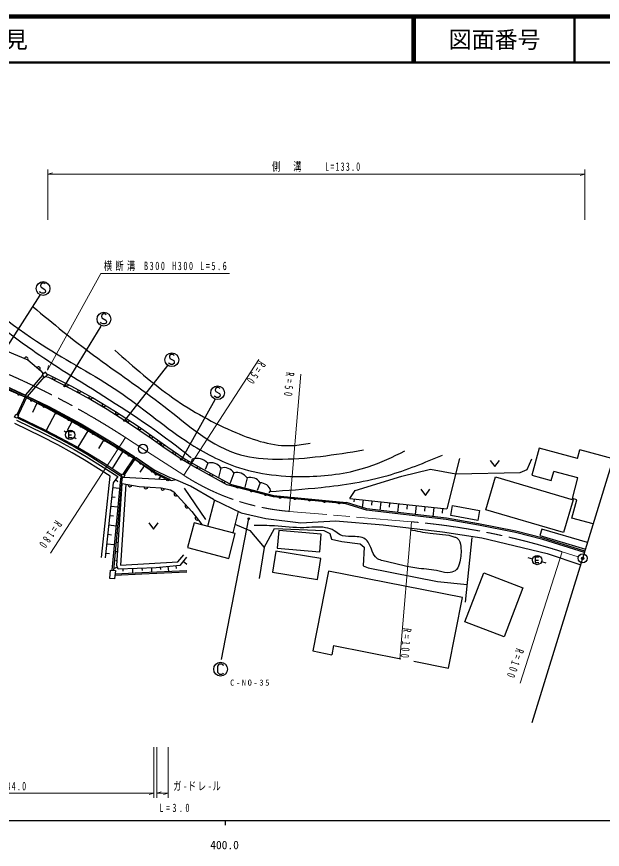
# Model space of a CAD drawing. Units: millimetres, scale not verified. Extents: x 40000 to 680000, y 20000 to 380000.
# Drawn here: x 422599 to 550060, y 198715 to 380000 of the extents above; entities that cross this region are included whole.
import ezdxf
from ezdxf.enums import TextEntityAlignment as Align

# ---------------------------------------------------------------- set-up
doc = ezdxf.new("R2010")
doc.units = ezdxf.units.MM
doc.header["$LTSCALE"] = 1000
doc.header["$PDMODE"] = 32
doc.header["$PDSIZE"] = 500
doc.linetypes.add('CHAIN', pattern=[18.5, 12, -1.5, 3.5, -1.5])
for name, color, linetype, lineweight in [('M-BGD', 7, 'Continuous', 25), ('M-BMK', 2, 'CHAIN', 13), ('M-BMK-SRVR', 3, 'Continuous', 25), ('M-STR-HTXT', 7, 'Continuous', 13), ('M-STR-STRC', 7, 'Continuous', 25), ('M-TTL', 2, 'Continuous', 140), ('M-TTL-BAND', 7, 'Continuous', 25), ('M-TTL-LINE', 7, 'Continuous', 50)]:
    doc.layers.add(name, color=color, linetype=linetype, lineweight=lineweight)
doc.layers.add('M-OTRS', color=6, linetype='Continuous')
doc.layers.add('M-TTL-TXT', color=7, linetype='Continuous')
doc.styles.add('ＭＳ ゴシック', font='')
doc.styles.get('ＭＳ ゴシック').set_extended_font_data('MS Gothic')

msp = doc.modelspace()

# ---------------------------------------------------------------- linework, layer by layer
at = {"layer": 'M-BGD'}
for p, q in [((428199, 301915), (424534, 297658)), ((428526, 301528), (424912, 297331)), ((424443, 297136), (420360, 298910)), ((424610, 297488), (422641, 293343)), ((424881, 297359), (422912, 293214)), ((424899, 297398), (429580, 295106)), ((429320, 294665), (424709, 296996)), ((427014, 295831), (426014, 293851)), ((431084, 293717), (429032, 289901)), ((436377, 290871), (429320, 294665)), ((429580, 295106), (436627, 291319)), ((422557, 292136), (428383, 289307)), ((434613, 291820), (433600, 289936)), ((443224, 286784), (436377, 290871)), ((436627, 291319), (443546, 287237)), ((428383, 289307), (431904, 287474)), ((433396, 289480), (432968, 289739)), ((433852, 288963), (434532, 288963)), ((435106, 288444), (435533, 288184)), ((438089, 289849), (435936, 286244)), ((451894, 288248), (454917, 286082)), ((431904, 287474), (435095, 285750)), ((441512, 287806), (440432, 285996)), ((448069, 283773), (443224, 286784)), ((443546, 287237), (448332, 284167)), ((435095, 285750), (437719, 284224)), ((445647, 285278), (443379, 281629)), ((454917, 286082), (458533, 283665)), ((544681, 283842), (545174, 285696)), ((552451, 283760), (545174, 285696)), ((437719, 284224), (441397, 281898)), ((445801, 280378), (448335, 284171)), ((446064, 280233), (448585, 284005)), ((452396, 280793), (448332, 283610)), ((452713, 281078), (448529, 283921)), ((448585, 284005), (452769, 281161)), ((458533, 283665), (461887, 281682)), ((460812, 283672), (460579, 282880)), ((518961, 283798), (516245, 272854)), ((441397, 281898), (444613, 279870)), ((450364, 282201), (449427, 280850)), ((452170, 281117), (452418, 280948)), ((455712, 279772), (452769, 281161)), ((461887, 281682), (468443, 278100)), ((464185, 282780), (463632, 281419)), ((467037, 281715), (466555, 279701)), ((444613, 279870), (443613, 278536)), ((444113, 279203), (444608, 278831)), ((455374, 279135), (445881, 279636)), ((455374, 279135), (452396, 280793)), ((453071, 280649), (452803, 280782)), ((455583, 279404), (453071, 280649)), ((453885, 279964), (453479, 279235)), ((455852, 279271), (455583, 279404)), ((457254, 279140), (455712, 279772)), ((469889, 280649), (469006, 278283)), ((472741, 279584), (472273, 277553)), ((538949, 279021), (539472, 280987)), ((544742, 279584), (539472, 280987)), ((543541, 275073), (544742, 279584)), ((443613, 278536), (441875, 262197)), ((443504, 277515), (445001, 277356)), ((444414, 260499), (445571, 278382)), ((445507, 277388), (445407, 277395)), ((456310, 278921), (455374, 279135)), ((457254, 279140), (456310, 278921)), ((460409, 277755), (457254, 279140)), ((465416, 274881), (460409, 277755)), ((475593, 278518), (474938, 276823)), ((459039, 277361), (463677, 270523)), ((477875, 276832), (477474, 276308)), ((443287, 275472), (444049, 275391)), ((445378, 275401), (445122, 275418)), ((465637, 274774), (464164, 269033)), ((495110, 275080), (516245, 272854)), ((496070, 274979), (496005, 274362)), ((497992, 274776), (497820, 273142)), ((499913, 274574), (499815, 273647)), ((501835, 274372), (501637, 272495)), ((503756, 274169), (503656, 273219)), ((505677, 273967), (505475, 272043)), ((507599, 273764), (507496, 272791)), ((543420, 270797), (544491, 274820)), ((544491, 274820), (543541, 275073)), ((443070, 273430), (444621, 273265)), ((445250, 273414), (445094, 273424)), ((470819, 272272), (469628, 267627)), ((509520, 273562), (509313, 271592)), ((511441, 273360), (511336, 272363)), ((513363, 273157), (513150, 271141)), ((515284, 272955), (515177, 271935)), ((442853, 271388), (443642, 271304)), ((445121, 271427), (444754, 271451)), ((548087, 269555), (543420, 270797)), ((442636, 269345), (444241, 269174)), ((444993, 269441), (444781, 269454)), ((442418, 267303), (443235, 267216)), ((444864, 267454), (444385, 267485)), ((520298, 252532), (521761, 266575)), ((442201, 265260), (443861, 265084)), ((444735, 265467), (444468, 265484)), ((441984, 263218), (442827, 263128)), ((444607, 263480), (444017, 263518)), ((444478, 261493), (444155, 261514)), ((459593, 262342), (458081, 260528)), ((458837, 261435), (459621, 260782)), ((534902, 261916), (533928, 262144)), ((535475, 261688), (536155, 261688)), ((536834, 261404), (537793, 261120)), ((444546, 260123), (443673, 259818)), ((444677, 259746), (444414, 260499)), ((452979, 260036), (444677, 259746)), ((445715, 259782), (445733, 259274)), ((447790, 259855), (447825, 258873)), ((449866, 259927), (449882, 259454)), ((451941, 260000), (451973, 259081)), ((458081, 260528), (452979, 260036)), ((453829, 260118), (453875, 259646)), ((455530, 260282), (455629, 259258)), ((457231, 260446), (457284, 259893)), ((491557, 243104), (491161, 241090)), ((491557, 243104), (506220, 240216)), ((487051, 241900), (491161, 241090))]:
    msp.add_line(p, q, dxfattribs=at)
for points in [[(376305, 318683), (383536, 317157), (390604, 315563), (401066, 312986), (406431, 313083), (425039, 305315), (427857, 302909), (428358, 302237)], [(376600, 312368), (384455, 310850), (390139, 309480), (395654, 308061), (397878, 307356), (405478, 304914), (412955, 302164), (420354, 299100), (424776, 297107), (429471, 294769), (436499, 290977), (443392, 286932), (446796, 284775), (452170, 281117)], [(424631, 297531), (420546, 299400), (412378, 302813)], [(424588, 297441), (420506, 299308), (412343, 302719)], [(428877, 301635), (429554, 301499), (434167, 299104), (438713, 296650), (442264, 294571), (446963, 291595), (451894, 288248)], [(469037, 278254), (463300, 281364), (458967, 283834), (455485, 286182), (449065, 290744), (444145, 293969), (439079, 297022), (434614, 299467), (429374, 302093)], [(448276, 284084), (443493, 287152), (436577, 291232), (429535, 295017), (424857, 297307)], [(422757, 292640), (428557, 289810), (432062, 287992), (435309, 286265), (437917, 284731)], [(422888, 292910), (428695, 290076), (432203, 288257), (435455, 286527), (438072, 284988)], [(441080, 262281), (442961, 279966), (440969, 281222), (437304, 283540), (434704, 285052), (431535, 286764), (428023, 288592), (422213, 291414)], [(434652, 289603), (433852, 289603), (433852, 288403), (434652, 288403)], [(437917, 284731), (441590, 282432), (445358, 279987)], [(438072, 284988), (441753, 282684), (445521, 280239)], [(544681, 283842), (536277, 286078), (534700, 280152), (538949, 279021)], [(518142, 280501), (532153, 280742), (533720, 281407), (534717, 283735)], [(525643, 283393), (526643, 282033), (527643, 283393)], [(495110, 275080), (496249, 276838), (506412, 279927), (512680, 281449), (518142, 280501)], [(445412, 279902), (445189, 279378), (443339, 259467)], [(445688, 279784), (445483, 279303), (443638, 259439)], [(452418, 280948), (452484, 280903), (452520, 280866), (452552, 280808), (452569, 280760), (452571, 280710), (452562, 280644), (452542, 280597), (452525, 280572)], [(452423, 280691), (452441, 280727), (452485, 280772), (452534, 280803), (452601, 280826), (452659, 280831), (452731, 280817), (452803, 280782)], [(455852, 279271), (455923, 279236), (455964, 279205), (456004, 279151), (456027, 279106), (456036, 279057), (456036, 278990), (456023, 278941), (456010, 278914)], [(446363, 278232), (445223, 260610), (445233, 260580), (457688, 261307), (458978, 262854)], [(445571, 278382), (449278, 277682), (454021, 277403), (456099, 277007), (456834, 276515), (460752, 272258), (462900, 269424)], [(494319, 273957), (478477, 275461), (468443, 278100)], [(469037, 278254), (478530, 275757), (494347, 274255)], [(510542, 277119), (511542, 275759), (512542, 277119)], [(465416, 274881), (471442, 271971), (476814, 270741), (484424, 269792), (491978, 270242), (502386, 269350), (515256, 267842), (523859, 266502), (538073, 263149), (545353, 260659)], [(546174, 263330), (537099, 266149), (531133, 267706), (523091, 269294), (516099, 270492), (498733, 272534), (494255, 273970)], [(546262, 263616), (537182, 266437), (531200, 267999), (523145, 269589), (516142, 270789), (498797, 272828), (494347, 274255)], [(451375, 269791), (452375, 268431), (453375, 269791)], [(470106, 269495), (473320, 268098), (476465, 264396), (475349, 257689)], [(476465, 264396), (478700, 268589), (489459, 268103), (490786, 267474), (491136, 266217), (493372, 265728), (497354, 265241), (498193, 264472), (497984, 260420), (499102, 260001), (514219, 257001), (520646, 256374)], [(546846, 265518), (536880, 268451), (536459, 267019), (546408, 264091)], [(536275, 262328), (535475, 262328), (535475, 261128), (536275, 261128)], [(444019, 258676), (449823, 258976), (459644, 259452)], [(519628, 253526), (490472, 259269), (487051, 241900)], [(443991, 258374), (449838, 258677), (459659, 259153)], [(509029, 239663), (516603, 238171), (519628, 253526)]]:
    msp.add_lwpolyline(points, dxfattribs=at)
for points in [[(428617, 301422), (429341, 302034), (428857, 302607), (428133, 301994)], [(422711, 292552), (422158, 292819), (422455, 293433), (423008, 293166)], [(445881, 279636), (445331, 279938), (445626, 280474), (446176, 280172)], [(541623, 267663), (524679, 272631), (526782, 279806), (543727, 274838)], [(522934, 270310), (517073, 271421), (517484, 273588), (523345, 272478)], [(461202, 269831), (459782, 264402), (468745, 262057), (470165, 267487)], [(488884, 267334), (479628, 268125), (479301, 264296), (488556, 263505)], [(488819, 262045), (479034, 263629), (478290, 259029), (488074, 257445)], [(443920, 257616), (442842, 257717), (443008, 259498), (444087, 259397)], [(520158, 248237), (524254, 258948), (532793, 255683), (528697, 244972)]]:
    msp.add_lwpolyline(points, close=True, dxfattribs=at)
for centre, radius in [((423044, 297723), 150), ((423044, 297723), 90), ((423044, 297723), 30), ((425803, 296428), 150), ((425803, 296428), 90), ((425803, 296428), 30), ((428536, 295067), 150), ((428536, 295067), 90), ((428536, 295067), 30), ((431233, 293648), 150), ((431233, 293648), 90), ((431233, 293648), 30), ((433920, 292198), 150), ((433920, 292198), 90), ((433920, 292198), 30), ((436599, 290744), 150), ((436599, 290744), 90), ((436599, 290744), 30), ((434252, 288963), 1000), ((439232, 289199), 150), ((439232, 289199), 90), ((439232, 289199), 30), ((441865, 287654), 150), ((441865, 287654), 90), ((441865, 287654), 30), ((444470, 286071), 150), ((444470, 286071), 90), ((444470, 286071), 30), ((447038, 284429), 150), ((447038, 284429), 90), ((447038, 284429), 30), ((449562, 282711), 150), ((449562, 282711), 90), ((449562, 282711), 30), ((452085, 280993), 150), ((452085, 280993), 90), ((452085, 280993), 30), ((452960, 280425), 250), ((452960, 280425), 150), ((452960, 280425), 50), ((455472, 279180), 250), ((455472, 279180), 150), ((455472, 279180), 50), ((535875, 261688), 1000)]:
    msp.add_circle(centre, radius, dxfattribs=at)
for centre, radius, start, end in [((424670, 305469), 400, 337.34133, 157.34133), ((427322, 303365), 400, 319.50647, 139.50647), ((430755, 301401), 400, 153.38355, 333.38355), ((433517, 300017), 400, 153.38355, 333.38355), ((436247, 298573), 400, 151.28669, 331.28669), ((438728, 297214), 400, 151.28669, 331.28669), ((441605, 295499), 400, 148.92764, 328.92764), ((444480, 293749), 400, 146.7585, 326.7585), ((446832, 292208), 400, 146.7585, 326.7585), ((449407, 290501), 400, 144.60118, 324.60118), ((451925, 288712), 400, 144.60118, 324.60118), ((453406, 287165), 400, 324.38944, 144.38944), ((454443, 286922), 400, 144.60118, 324.60118), ((456987, 285169), 400, 146.01036, 326.01036), ((459576, 283487), 400, 150.3092, 330.3092), ((460210, 282674), 400, 329.40361, 149.40361), ((461784, 280526), 3293, 43.20178, 107.177), ((464887, 280311), 2568, 33.15045, 105.87842), ((462259, 281957), 400, 150.3092, 330.3092), ((467739, 279245), 2568, 33.15045, 105.87842), ((464963, 280462), 400, 151.54059, 331.54059), ((467679, 278990), 400, 151.54059, 331.54059), ((470592, 278180), 2568, 33.15045, 105.87842), ((473444, 277114), 2568, 33.15045, 105.87842), ((447279, 278059), 400, 169.31061, 349.31061), ((450719, 277597), 400, 176.63805, 356.63805), ((454414, 277328), 400, 169.19294, 349.19294), ((470590, 277846), 400, 165.26345, 345.26345), ((475611, 276154), 2364, 16.6767, 90.4165), ((457273, 276038), 400, 132.62844, 312.62844), ((473698, 277028), 400, 165.26345, 345.26345), ((476805, 276211), 400, 165.26345, 345.26345), ((479953, 275622), 400, 174.57554, 354.57554), ((459628, 273480), 400, 132.62844, 312.62844), ((483152, 275318), 400, 174.57554, 354.57554), ((486350, 275015), 400, 174.57554, 354.57554), ((489549, 274711), 400, 174.57554, 354.57554), ((492748, 274407), 400, 174.57554, 354.57554), ((461850, 270810), 400, 127.15777, 307.15777)]:
    msp.add_arc(centre, radius, start, end, dxfattribs=at)
for points, knots in [([(400786, 325417), (403154, 323925), (405521, 322432), (407831, 320856), (414077, 316593), (419900, 311716), (426086, 307371), (430309, 304404), (434701, 301686), (439083, 298942), (445747, 294771), (452388, 290543), (458530, 285655), (459228, 285099), (459921, 284534), (460613, 283970)], [0, 0, 0, 0, 1, 1, 1, 2, 2, 2, 3, 3, 3, 4, 4, 4, 5, 5, 5, 5]), ([(408855, 323324), (415104, 318122), (421352, 312919), (428169, 308533), (433646, 305008), (439490, 302011), (444858, 298358), (449764, 295019), (454273, 291133), (459238, 287762), (462660, 285486), (466280, 283474), (470154, 282098), (475268, 280299), (480816, 279733), (486316, 279899), (490691, 280031), (495036, 280626), (499119, 282002), (501855, 282923), (504474, 284195), (507094, 285467)], [0, 0, 0, 0, 1, 1, 1, 2, 2, 2, 3, 3, 3, 4, 4, 4, 5, 5, 5, 6, 6, 6, 7, 7, 7, 7]), ([(426173, 316823), (430499, 313239), (434825, 309656), (439294, 306332), (444330, 302586), (449548, 299170), (454619, 295212), (459913, 291080), (465047, 286357), (471308, 284617), (473851, 283910), (476581, 283696), (479284, 283675), (485642, 283626), (491855, 284650), (498068, 285674)], [0, 0, 0, 0, 1, 1, 1, 2, 2, 2, 3, 3, 3, 4, 4, 4, 5, 5, 5, 5]), ([(443972, 307379), (448092, 303737), (452212, 300094), (456669, 296972), (460897, 294010), (465429, 291515), (470306, 289453), (474255, 287783), (478431, 286398), (482597, 286636), (483897, 286710), (485195, 286942), (486493, 287174)], [0, 0, 0, 0, 1, 1, 1, 2, 2, 2, 3, 3, 3, 4, 4, 4, 4]), ([(477689, 276609), (481414, 276868), (485139, 277127), (488865, 277515), (493779, 278026), (498694, 278762), (503420, 280126), (507475, 281297), (511391, 282930), (515307, 284563)], [0, 0, 0, 0, 1, 1, 1, 2, 2, 2, 3, 3, 3, 3]), ([(508208, 268361), (509665, 268033), (511121, 267706), (512605, 267538), (514395, 267335), (516224, 267365), (517937, 266715), (518132, 266641), (518326, 266558), (518487, 266440), (519000, 266064), (519163, 265329), (519257, 264626), (519399, 263442), (519288, 262414), (519038, 261273), (518893, 260660), (518730, 260047), (518324, 259624), (517974, 259263), (517459, 259040), (516950, 258964), (516131, 258845), (515334, 259112), (514531, 259293), (513041, 259655), (511596, 259707), (510134, 259842), (507756, 260204), (505497, 260770), (502988, 261379), (502119, 261582), (501217, 261787), (500679, 262368), (500262, 262800), (500046, 263434), (499799, 264071), (499467, 264938), (499086, 265818), (498425, 266270), (497677, 266828), (496534, 266808), (495456, 266818), (494559, 266820), (493699, 266821), (492983, 267202), (492537, 267427), (492155, 267806), (491719, 268081), (491141, 268444), (490469, 268634), (489795, 268741), (488239, 269015), (486648, 268778), (485068, 268739), (482950, 268687), (480853, 268990), (478747, 269122), (477265, 269215), (475780, 269223), (474294, 269231)], [0, 0, 0, 0, 1, 1, 1, 2, 2, 2, 3, 3, 3, 4, 4, 4, 5, 5, 5, 6, 6, 6, 7, 7, 7, 8, 8, 8, 9, 9, 9, 10, 10, 10, 11, 11, 11, 12, 12, 12, 13, 13, 13, 14, 14, 14, 15, 15, 15, 16, 16, 16, 17, 17, 17, 18, 18, 18, 19, 19, 19, 20, 20, 20, 20])]:
    msp.add_open_spline(points, degree=3, knots=knots, dxfattribs=at)
at = {"layer": 'M-BMK'}
for p, q in [((508524, 270026), (481930, 272288)), ((541311, 263500), (544835, 262378))]:
    msp.add_line(p, q, dxfattribs=at)
msp.add_lwpolyline([(458951, 280164), (450080, 285920), (446282, 288384)], dxfattribs=at)
for centre, radius, start, end in [((348308, 137384), 180000, 57.02289, 81.37656), ((486166, 322108), 50000, 237.0229, 265.13982), ((495815, 120566), 150000, 72.34399, 85.1398)]:
    msp.add_arc(centre, radius, start, end, dxfattribs=at)
at = {"layer": 'M-BMK-SRVR'}
msp.add_lwpolyline([(534800, 226314), (545788, 262075), (560533, 310062)], dxfattribs=at)
for centre in [(450080, 285920), (545788, 262075)]:
    msp.add_circle(centre, 1000, dxfattribs=at)
at = {"layer": 'M-OTRS'}
msp.add_point((545788, 262075), dxfattribs=at)
at = {"layer": 'M-STR-HTXT'}
for p, q in [((429374, 335733), (429374, 346733)), ((546262, 346733), (546262, 335733)), ((429374, 345733), (430374, 346013)), ((429374, 345733), (546262, 345733)), ((546262, 345733), (545262, 345453)), ((458951, 280164), (475280, 305330)), ((429316, 303013), (429552, 304024)), ((484472, 302180), (481930, 272288)), ((446282, 288384), (429953, 263217)), ((505982, 240134), (508524, 270026)), ((541311, 263500), (532212, 234913)), ((452418, 209961), (452418, 220961)), ((453071, 220961), (453071, 209961)), ((455583, 209961), (455583, 220961)), ((376600, 210961), (452418, 210961)), ((452418, 210961), (451418, 210681)), ((453071, 210961), (454071, 211241)), ((453071, 210961), (455583, 210961)), ((455583, 210961), (454583, 210681))]:
    msp.add_line(p, q, dxfattribs=at)
msp.add_lwpolyline([(429316, 303013), (440895, 324097), (468911, 324097)], dxfattribs=at)
at = {"layer": 'M-STR-STRC'}
for p, q in [((427615, 319392), (419979, 307298)), ((433028, 299571), (441011, 312639)), ((455395, 304019), (446064, 292069)), ((458533, 283665), (465771, 296663)), ((467206, 240015), (473114, 270709))]:
    msp.add_line(p, q, dxfattribs=at)
for points in [[(428820, 321768), (428700, 321888), (428460, 321948), (428220, 321948), (427860, 321768), (427800, 321408), (427920, 321108), (428760, 320628), (428880, 320328), (428820, 319968), (428520, 319788), (428100, 319788), (427740, 319968), (427620, 320148)], [(442065, 315094), (441945, 315214), (441705, 315274), (441465, 315274), (441105, 315094), (441045, 314734), (441165, 314434), (442005, 313954), (442125, 313654), (442065, 313294), (441765, 313114), (441345, 313114), (440985, 313294), (440865, 313474)], [(456850, 306264), (456730, 306384), (456490, 306444), (456250, 306444), (455890, 306264), (455830, 305904), (455950, 305604), (456790, 305124), (456910, 304824), (456850, 304464), (456550, 304284), (456130, 304284), (455770, 304464), (455650, 304644)], [(466809, 299077), (466689, 299197), (466449, 299257), (466209, 299257), (465849, 299077), (465789, 298717), (465909, 298417), (466749, 297937), (466869, 297637), (466809, 297277), (466509, 297097), (466089, 297097), (465729, 297277), (465609, 297457)], [(467642, 238669), (467522, 238849), (467282, 239029), (466742, 239029), (466502, 238849), (466322, 238609), (466322, 237289), (466502, 237049), (466742, 236869), (467282, 236869), (467522, 236989), (467642, 237169)]]:
    msp.add_lwpolyline(points, dxfattribs=at)
for centre, radius in [((428340, 320808), 1500), ((441585, 314134), 1500), ((456370, 305304), 1500), ((433028, 299571), 150), ((433028, 299571), 90), ((433028, 299571), 30), ((466329, 298117), 1500), ((446064, 292069), 150), ((446064, 292069), 90), ((446064, 292069), 30), ((458368, 283590), 150), ((458368, 283590), 90), ((458368, 283590), 30), ((473114, 270709), 150), ((473114, 270709), 90), ((473114, 270709), 30), ((466982, 237949), 1500)]:
    msp.add_circle(centre, radius, dxfattribs=at)
at = {"layer": 'M-TTL'}
msp.add_line((680000, 380000), (40000, 380000), dxfattribs=at)
at = {"layer": 'M-TTL-BAND'}
for p, q in [((40000, 205000), (579000, 205000)), ((468000, 205000), (468000, 204000))]:
    msp.add_line(p, q, dxfattribs=at)
at = {"layer": 'M-TTL-LINE'}
for p, q in [((508747, 380000), (508747, 370000)), ((509247, 380000), (509247, 370000)), ((543997, 380000), (543997, 370000)), ((40000, 370000), (680000, 370000))]:
    msp.add_line(p, q, dxfattribs=at)

# ---------------------------------------------------------------- texts
at = {"layer": 'M-STR-HTXT', "char_height": 1833, "attachment_point": 7, "style": 'ＭＳ ゴシック'}
for s, insert in [('\\T1.29;\\W0.7;側\u3000溝\u3000\u3000L=133.0', (478143, 346233)), ('\\T1.4;\\W0.7;横断溝\\~B300\\~H300\\~L=5.6', (441561, 324597)), ('\\T1.3;\\W0.7;ガ-ドレ-ル\u3000L=84.0', (404167, 211461)), ('\\T1.2;\\W0.7;ガ-ドレ-ル', (456668, 211461)), ('\\T1.61;\\W0.7;L=3.0', (453694, 206816))]:
    msp.add_mtext(s, dxfattribs=dict(at, insert=insert))
for s, insert, rotation in [('\\T1.65;\\W0.7;R=50', (475366, 305227), 237.1), ('\\T1.65;\\W0.7;R=50', (481192, 302658), 265), ('\\T1.61;\\W0.7;R=180', (431073, 270507), 235.3), ('\\T1.61;\\W0.7;R=100', (506688, 246952), 265.1), ('\\T1.61;\\W0.7;R=100', (531308, 242630), 251.1)]:
    msp.add_mtext(s, dxfattribs=dict(at, insert=insert, rotation=rotation))
at = {"layer": 'M-STR-STRC', "insert": (469060, 234339), "char_height": 1320, "attachment_point": 7, "style": 'ＭＳ ゴシック'}
msp.add_mtext('\\T1.42;C-NO-35', dxfattribs=at)
at = {"layer": 'M-TTL-BAND', "style": 'ＭＳ ゴシック'}
msp.add_text('400.0', height=1833, dxfattribs=at).set_placement((467844, 198195), align=Align.BOTTOM_CENTER)
at = {"layer": 'M-TTL-TXT', "style": 'ＭＳ ゴシック'}
msp.add_text('萩市三見', height=3666, dxfattribs=at).set_placement((405024, 375000), align=Align.MIDDLE_LEFT)
msp.add_text('図面番号', height=3666, dxfattribs=at).set_placement((526622, 375000), align=Align.MIDDLE_CENTER)

doc.saveas('drawing.dxf')
